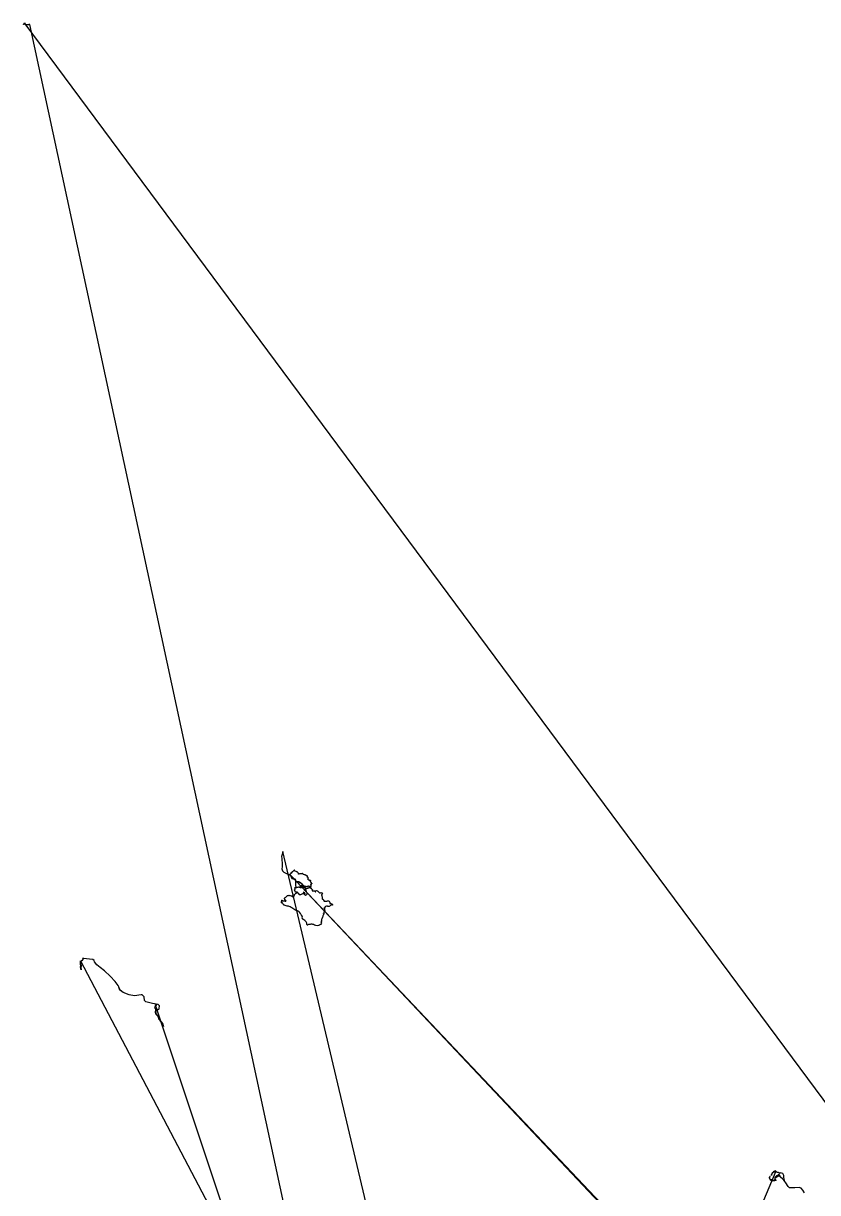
# Model space of a CAD drawing. Extents: x 106.571 to 106.803, y 16.491 to 16.899.
# Drawn here: x 106.5711 to 106.7097, y 16.6951 to 16.8991 of the extents above; entities that cross this region are included whole.
import ezdxf

# ---------------------------------------------------------------- set-up
doc = ezdxf.new("R2010")
doc.units = 0
doc.header["$MEASUREMENT"] = 0
doc.layers.add('Tracklog', color=7, linetype='Continuous')

msp = doc.modelspace()

# ---------------------------------------------------------------- linework, layer by layer
at = {"layer": 'Tracklog', "color": 18}
for points in [[(106.79954, 16.59169, 298.63), (106.57138, 16.89907, 422.64001), (106.57141, 16.8991, 416.39001), (106.57116, 16.89909, 379.85999), (106.57117, 16.89913, 379.38), (106.57112, 16.89898, 370.23999), (106.57113, 16.89892, 368.32001), (106.57109, 16.89895, 366.39999), (106.57107, 16.89892, 367.35999), (106.57106, 16.89894, 365.44), (106.57108, 16.899, 366.88), (106.5711, 16.89903, 367.84), (106.57112, 16.89905, 366.39999), (106.57116, 16.89907, 364.95999), (106.57121, 16.89914, 366.88), (106.57122, 16.89914, 367.84), (106.57124, 16.89909, 366.88), (106.57125, 16.89905, 367.35999), (106.57123, 16.89908, 364.48001), (106.5713, 16.89905, 363.51999), (106.57141, 16.89902, 363.04001), (106.57158, 16.89895, 347.64999), (106.57171, 16.89894, 343.81), (106.57171, 16.89894, 343.81), (106.57178, 16.89895, 344.29001), (106.57181, 16.89895, 344.29001), (106.57189, 16.89895, 343.81), (106.572, 16.89897, 342.85001), (106.57207, 16.89898, 339.95999), (106.57214, 16.89898, 337.07999), (106.57217, 16.89901, 337.07999), (106.57219, 16.89901, 337.56), (106.57218, 16.899, 339), (106.57215, 16.89894, 339), (106.57214, 16.89895, 341.41), (106.57214, 16.89894, 344.29001), (106.57214, 16.89893, 344.76999), (106.57212, 16.89892, 343.32999), (106.57212, 16.89894, 342.37), (106.6347, 16.60834, 270.75)], [(106.65575, 16.58829, 217.88), (106.61636, 16.75463, 614.90002), (106.61637, 16.75462, 617.29999), (106.61633, 16.75459, 618.26001), (106.61633, 16.75459, 618.26001), (106.61631, 16.75443, 619.71002), (106.61624, 16.75413, 618.75), (106.61613, 16.75376, 620.19), (106.61618, 16.75339, 620.66998), (106.61617, 16.75302, 622.59003), (106.61623, 16.75277, 623.07001), (106.61622, 16.75269, 622.10999), (106.6162, 16.75227, 619.22998), (106.6162, 16.75194, 617.78003), (106.61618, 16.75159, 614.90002), (106.61626, 16.75124, 611.53998), (106.61654, 16.75104, 610.57001), (106.61684, 16.75084, 609.13), (106.6171, 16.75076, 609.13), (106.61746, 16.7506, 608.16998), (106.61775, 16.75044, 604.81), (106.61787, 16.75003, 601.91998), (106.61829, 16.74991, 600), (106.61852, 16.74969, 597.12), (106.61857, 16.74949, 595.19), (106.61863, 16.74942, 589.90997), (106.61864, 16.74942, 588.95001), (106.61897, 16.74939, 586.53998), (106.61936, 16.74925, 581.72998), (106.61956, 16.74908, 576.45001), (106.61984, 16.74877, 565.87), (106.62008, 16.74847, 560.10999), (106.62026, 16.74819, 555.78003), (106.62038, 16.74782, 548.09003), (106.62042, 16.74771, 544.71997), (106.62043, 16.74772, 545.69), (106.62043, 16.74771, 543.76001), (106.62044, 16.74765, 547.13), (106.6205, 16.74756, 544.71997), (106.62053, 16.74747, 542.79999), (106.62054, 16.74745, 542.32001), (106.62053, 16.74731, 540.88), (106.62051, 16.74717, 540.40002), (106.62046, 16.74707, 536.54999), (106.62036, 16.747, 533.66998), (106.62029, 16.74699, 532.22998), (106.62022, 16.747, 530.78998), (106.62013, 16.74715, 532.22998), (106.62009, 16.74726, 534.63), (106.62012, 16.74729, 536.54999), (106.6201, 16.74726, 543.76001), (106.62014, 16.74736, 544.71997), (106.62006, 16.74744, 544.23999), (106.6201, 16.74745, 547.13), (106.62018, 16.74743, 546.16998), (106.62002, 16.74749, 546.65002), (106.61996, 16.74745, 547.13), (106.61999, 16.74746, 544.71997), (106.6199, 16.74758, 543.28003), (106.61996, 16.7475, 540.40002), (106.62005, 16.74745, 534.63), (106.62, 16.74749, 530.29999), (106.61994, 16.74755, 530.78998), (106.61998, 16.74747, 530.29999), (106.62006, 16.74747, 533.66998), (106.62006, 16.7474, 530.29999), (106.62009, 16.74737, 535.59003), (106.6201, 16.74737, 537.98999), (106.62003, 16.74744, 537.51001), (106.62003, 16.74743, 534.63), (106.62003, 16.74736, 534.15002), (106.62, 16.74737, 534.15002), (106.61995, 16.74739, 535.10999), (106.61994, 16.74738, 535.59003), (106.61987, 16.74731, 537.03003), (106.61977, 16.74724, 536.07001), (106.61968, 16.74719, 535.59003), (106.61955, 16.74713, 535.10999), (106.61935, 16.74709, 534.15002), (106.61927, 16.74709, 534.15002), (106.61912, 16.74719, 533.66998), (106.61906, 16.74729, 530.78998), (106.61903, 16.74731, 530.29999), (106.61901, 16.74737, 529.82001), (106.61898, 16.74741, 529.82001), (106.61888, 16.74746, 531.75), (106.61876, 16.74745, 531.75), (106.61873, 16.74743, 531.27002), (106.6187, 16.74751, 531.75), (106.61869, 16.74752, 532.22998), (106.61865, 16.74752, 532.22998), (106.61862, 16.74753, 531.27002), (106.61862, 16.74753, 530.29999), (106.61863, 16.74753, 529.82001), (106.6186, 16.74753, 530.29999), (106.61857, 16.74757, 530.78998), (106.61856, 16.74765, 533.19), (106.6185, 16.74765, 534.15002), (106.61849, 16.7477, 534.63), (106.61847, 16.74774, 536.07001), (106.61841, 16.74779, 538.96002), (106.61837, 16.74784, 543.28003), (106.61834, 16.74787, 544.71997), (106.61834, 16.7479, 544.23999), (106.61834, 16.74791, 544.23999), (106.61838, 16.74795, 546.16998), (106.61842, 16.74796, 548.57001), (106.61843, 16.74795, 549.04999), (106.61844, 16.74799, 551.45001), (106.61848, 16.748, 553.38), (106.61847, 16.74805, 554.82001), (106.61848, 16.7481, 558.17999), (106.6185, 16.74815, 560.59003), (106.6185, 16.74816, 560.59003), (106.61851, 16.74821, 562.51001), (106.61843, 16.74825, 564.90997), (106.61843, 16.74832, 567.79999), (106.61847, 16.74836, 568.28003), (106.61849, 16.74836, 568.76001), (106.61855, 16.74835, 568.76001), (106.61858, 16.74837, 569.23999), (106.61857, 16.74838, 568.28003), (106.61857, 16.74838, 567.32001), (106.6186, 16.74836, 565.39001), (106.6186, 16.74833, 563.46997), (106.61863, 16.74833, 563.95001), (106.61864, 16.74835, 565.39001), (106.61869, 16.74838, 562.98999), (106.61874, 16.74837, 561.07001), (106.61879, 16.74838, 557.70001), (106.61886, 16.7484, 558.17999), (106.61889, 16.74843, 559.14001), (106.61891, 16.74842, 556.26001), (106.61895, 16.74843, 555.29999), (106.619, 16.74844, 555.78003), (106.61911, 16.74845, 554.82001), (106.61918, 16.74844, 556.73999), (106.61923, 16.7484, 559.14001), (106.61929, 16.74839, 559.62), (106.61936, 16.74838, 559.62), (106.61942, 16.74837, 559.62), (106.61948, 16.74837, 560.59003), (106.61951, 16.74839, 562.98999), (106.61957, 16.74837, 562.03003), (106.61955, 16.74842, 561.07001), (106.61954, 16.74846, 561.54999), (106.61956, 16.74849, 559.62), (106.61955, 16.74851, 558.17999), (106.61957, 16.7485, 557.21997), (106.61961, 16.7485, 556.73999), (106.61964, 16.74849, 553.38), (106.61955, 16.74849, 554.34003), (106.61952, 16.74851, 554.34003), (106.61948, 16.74854, 556.26001), (106.61946, 16.74859, 559.62), (106.61946, 16.74866, 558.65997), (106.61944, 16.74869, 558.65997), (106.61944, 16.7487, 558.65997), (106.61954, 16.74873, 560.10999), (106.61963, 16.74869, 560.10999), (106.61968, 16.74866, 559.62), (106.61986, 16.74863, 559.62), (106.61992, 16.74865, 561.07001), (106.61998, 16.74864, 561.07001), (106.62014, 16.74846, 557.70001), (106.62016, 16.74844, 554.82001), (106.62016, 16.74846, 555.78003), (106.62015, 16.74848, 558.65997), (106.62017, 16.74847, 558.65997), (106.62016, 16.74843, 559.14001), (106.62016, 16.74843, 558.17999), (106.62017, 16.74846, 556.73999), (106.62015, 16.74846, 558.17999), (106.62017, 16.74838, 559.62), (106.62028, 16.74817, 555.78003), (106.62035, 16.74815, 554.34003), (106.62044, 16.74818, 552.90002), (106.62053, 16.7482, 550.96997), (106.62059, 16.74824, 548.57001), (106.62063, 16.74826, 547.13), (106.62069, 16.74826, 543.76001), (106.62074, 16.74829, 541.35999), (106.62078, 16.7483, 539.44), (106.62082, 16.74829, 535.59003), (106.62089, 16.74832, 533.66998), (106.62093, 16.74833, 533.19), (106.62099, 16.74833, 532.22998), (106.62109, 16.74831, 530.78998), (106.62114, 16.74834, 528.85999), (106.62123, 16.74834, 525.97998), (106.62127, 16.74827, 525.97998), (106.62125, 16.74822, 527.41998), (106.62127, 16.74816, 522.13), (106.62132, 16.74813, 520.69), (106.62145, 16.74803, 518.77002), (106.6215, 16.74793, 517.81), (106.62148, 16.74783, 519.25), (106.62147, 16.7478, 519.72998), (106.62159, 16.7478, 521.65002), (106.62166, 16.7478, 523.58002), (106.62179, 16.7478, 524.06), (106.6219, 16.74777, 525.97998), (106.62195, 16.74776, 527.41998), (106.62199, 16.74765, 526.94), (106.62203, 16.74762, 524.53998), (106.62211, 16.74761, 521.16998), (106.62207, 16.74765, 520.69), (106.62208, 16.74773, 521.65002), (106.62204, 16.74777, 521.16998), (106.62208, 16.74781, 520.69), (106.62214, 16.7478, 521.16998), (106.62224, 16.74781, 521.16998), (106.62233, 16.7478, 520.69), (106.62246, 16.74777, 520.69), (106.62249, 16.74765, 519.25), (106.62257, 16.74759, 519.72998), (106.62263, 16.74754, 521.16998), (106.62274, 16.74744, 521.65002), (106.62275, 16.74742, 521.16998), (106.62282, 16.74738, 521.16998), (106.6228, 16.74735, 524.53998), (106.62282, 16.74741, 523.58002), (106.62292, 16.74744, 522.13), (106.62296, 16.74746, 521.65002), (106.62309, 16.74745, 522.60999), (106.62317, 16.7474, 524.53998), (106.62325, 16.74727, 525.5), (106.62317, 16.74717, 524.06), (106.62313, 16.74715, 522.13), (106.62313, 16.74713, 516.84998), (106.6231, 16.74706, 514.91998), (106.62312, 16.747, 513.96002), (106.62312, 16.74699, 511.56), (106.62315, 16.74694, 513.47998), (106.62315, 16.74684, 513), (106.62318, 16.74671, 512.03998), (106.6232, 16.74662, 513), (106.62322, 16.74653, 513), (106.62322, 16.74639, 513), (106.62328, 16.74635, 514.44), (106.62338, 16.7463, 514.91998), (106.62343, 16.7462, 514.91998), (106.62347, 16.74616, 514.91998), (106.62354, 16.74597, 512.03998), (106.62368, 16.74595, 511.56), (106.62386, 16.74598, 513.96002), (106.62401, 16.746, 515.40002), (106.62413, 16.74604, 514.44), (106.62421, 16.74601, 513.96002), (106.62426, 16.74597, 515.88), (106.62423, 16.74601, 517.81), (106.62431, 16.74603, 517.81), (106.62443, 16.74598, 516.84998), (106.6245, 16.74588, 514.91998), (106.62454, 16.74578, 514.44), (106.62454, 16.7457, 514.91998), (106.62457, 16.74557, 516.37), (106.62467, 16.74558, 515.40002), (106.62475, 16.74555, 512.52002), (106.62479, 16.7455, 512.03998), (106.62485, 16.74553, 512.52002), (106.62486, 16.74553, 512.52002), (106.62489, 16.7455, 514.91998), (106.62496, 16.74545, 514.91998), (106.62501, 16.74538, 515.40002), (106.62503, 16.74533, 516.37), (106.62501, 16.74529, 517.81), (106.62498, 16.7453, 517.33002), (106.62495, 16.74532, 516.84998), (106.6249, 16.74532, 519.72998), (106.62485, 16.74534, 518.28998), (106.62481, 16.74529, 521.65002), (106.62479, 16.74529, 525.5), (106.62478, 16.74528, 527.90002), (106.62476, 16.74525, 529.34003), (106.62467, 16.7452, 530.78998), (106.62459, 16.74513, 532.22998), (106.62455, 16.74514, 530.29999), (106.62449, 16.74511, 531.27002), (106.62441, 16.74507, 534.63), (106.62437, 16.74505, 535.10999), (106.62432, 16.74504, 537.98999), (106.62419, 16.74505, 541.84003), (106.62414, 16.74508, 542.32001), (106.62407, 16.74508, 542.79999), (106.62405, 16.74512, 544.23999), (106.62402, 16.7451, 547.13), (106.62396, 16.74514, 550.01001), (106.62388, 16.74511, 551.45001), (106.6238, 16.74507, 552.40997), (106.62372, 16.74501, 554.34003), (106.62367, 16.74492, 556.26001), (106.62367, 16.7448, 558.17999), (106.62366, 16.74477, 560.59003), (106.62364, 16.74474, 561.07001), (106.62361, 16.74476, 562.98999), (106.62359, 16.74478, 563.95001), (106.62359, 16.74482, 564.90997), (106.6236, 16.74483, 567.79999), (106.62358, 16.74478, 566.34998), (106.62356, 16.74476, 565.39001), (106.62354, 16.74474, 564.90997), (106.62352, 16.74473, 566.34998), (106.62353, 16.74474, 568.76001), (106.62352, 16.74469, 570.67999), (106.6236, 16.74461, 570.20001), (106.62362, 16.7445, 570.67999), (106.62363, 16.74444, 570.67999), (106.62366, 16.74432, 570.20001), (106.62367, 16.7442, 569.23999), (106.62364, 16.74415, 571.15997), (106.62362, 16.74413, 575.48999), (106.6236, 16.74416, 577.89001), (106.62363, 16.74413, 580.77002), (106.62363, 16.74414, 581.25), (106.62362, 16.74417, 583.65997), (106.62362, 16.74415, 581.25), (106.6236, 16.74414, 583.65997), (106.62358, 16.74413, 585.09998), (106.62356, 16.74411, 584.14001), (106.6235, 16.7441, 585.09998), (106.62349, 16.74406, 586.53998), (106.62351, 16.74404, 587.02002), (106.6235, 16.74396, 589.90997), (106.62351, 16.74387, 593.27002), (106.6235, 16.74381, 596.15002), (106.62348, 16.74382, 599.03998), (106.62346, 16.74378, 597.12), (106.62347, 16.7438, 599.03998), (106.62344, 16.74383, 600), (106.62345, 16.74382, 602.40002), (106.62347, 16.7438, 603.35999), (106.62347, 16.74382, 601.44), (106.62347, 16.7438, 602.40002), (106.6235, 16.7438, 600.47998), (106.62349, 16.74373, 601.44), (106.62345, 16.74362, 600.96002), (106.62339, 16.74354, 602.40002), (106.62334, 16.74342, 602.88), (106.62331, 16.74331, 605.28998), (106.62327, 16.74321, 605.77002), (106.62325, 16.74314, 605.77002), (106.62326, 16.7431, 604.81), (106.62325, 16.74311, 606.25), (106.62327, 16.7431, 610.09003), (106.62331, 16.74308, 606.25), (106.62335, 16.74308, 603.84998), (106.62331, 16.74309, 607.21002), (106.62325, 16.74307, 610.57001), (106.62325, 16.74308, 612.02002), (106.62323, 16.74307, 613.94), (106.62323, 16.74307, 613.46002), (106.62322, 16.74306, 610.09003), (106.62315, 16.74292, 607.69), (106.62312, 16.74279, 607.69), (106.62307, 16.7427, 607.21002), (106.62307, 16.74259, 608.65002), (106.62309, 16.74253, 610.57001), (106.62306, 16.74252, 611.06), (106.62313, 16.7425, 614.90002), (106.62313, 16.74252, 616.34003), (106.62308, 16.74252, 620.66998), (106.62302, 16.74249, 623.07001), (106.62309, 16.74248, 623.54999), (106.6231, 16.74252, 624.51001), (106.62309, 16.74251, 626.91998), (106.62309, 16.74244, 628.35999), (106.62305, 16.74238, 632.67999), (106.62302, 16.74231, 637.01001), (106.62298, 16.74226, 638.92999), (106.62304, 16.74224, 637.96997), (106.62302, 16.74221, 636.53003), (106.62306, 16.74219, 639.40997), (106.62307, 16.74213, 641.34003), (106.62309, 16.74214, 641.82001), (106.62311, 16.74215, 643.73999), (106.6231, 16.74215, 643.26001), (106.62307, 16.74217, 639.89001), (106.62308, 16.74217, 635.57001), (106.62311, 16.74216, 638.92999), (106.62307, 16.74211, 643.73999), (106.62305, 16.7421, 644.70001), (106.62309, 16.74202, 646.62), (106.62311, 16.74199, 647.59003), (106.62299, 16.74193, 651.42999), (106.62294, 16.74189, 650.95001), (106.62276, 16.74178, 651.90997), (106.62258, 16.74172, 651.42999), (106.62234, 16.74169, 654.31), (106.62212, 16.7417, 658.64001), (106.62194, 16.74176, 657.20001), (106.62189, 16.74177, 656.23999), (106.62188, 16.74178, 655.28003), (106.62185, 16.7418, 655.28003), (106.62171, 16.74189, 656.71997), (106.62158, 16.74192, 659.12), (106.62145, 16.74196, 661.03998), (106.6213, 16.74194, 661.52002), (106.62124, 16.74196, 661.03998), (106.62111, 16.74193, 662.48999), (106.62098, 16.74193, 663.45001), (106.62083, 16.74192, 663.45001), (106.62073, 16.74186, 662.48999), (106.62066, 16.74176, 661.03998), (106.6206, 16.74181, 662.01001), (106.62052, 16.74193, 660.08002), (106.62054, 16.74201, 659.59998), (106.62055, 16.74213, 660.08002), (106.6205, 16.74225, 659.12), (106.6204, 16.74238, 654.79999), (106.62031, 16.7425, 652.39001), (106.62016, 16.74261, 649.98999), (106.62, 16.7427, 646.62), (106.61988, 16.74275, 644.70001), (106.61984, 16.74285, 640.38), (106.61984, 16.74287, 638.45001), (106.61985, 16.74284, 639.89001), (106.61983, 16.74292, 640.85999), (106.61985, 16.74285, 642.29999), (106.61984, 16.74286, 642.78003), (106.61986, 16.74288, 643.26001), (106.61984, 16.74285, 643.26001), (106.61985, 16.74286, 642.29999), (106.61983, 16.74288, 643.26001), (106.61974, 16.74304, 637.01001), (106.61976, 16.74319, 632.20001), (106.61972, 16.74333, 624.03003), (106.61969, 16.74338, 618.26001), (106.61961, 16.74353, 613.46002), (106.61956, 16.74361, 611.53998), (106.6195, 16.7437, 609.13), (106.61945, 16.7438, 606.72998), (106.61939, 16.74388, 605.28998), (106.61928, 16.74403, 602.88), (106.61916, 16.74418, 600.47998), (106.61903, 16.74423, 599.52002), (106.61902, 16.74423, 599.52002), (106.6189, 16.74428, 597.59998), (106.61874, 16.74435, 594.22998), (106.61864, 16.7444, 591.34998), (106.61863, 16.74441, 589.42999), (106.61873, 16.74438, 588.46002), (106.61878, 16.74443, 588.95001), (106.61878, 16.74437, 591.34998), (106.61874, 16.74434, 592.78998), (106.61874, 16.74428, 593.27002), (106.61873, 16.74429, 592.78998), (106.61858, 16.74443, 590.87), (106.61842, 16.74449, 588.46002), (106.61826, 16.74458, 586.06), (106.6181, 16.74469, 585.58002), (106.61793, 16.74481, 587.5), (106.61778, 16.74488, 589.42999), (106.61763, 16.74501, 587.5), (106.61745, 16.74506, 586.06), (106.61731, 16.7451, 584.14001), (106.61718, 16.7451, 582.70001), (106.61709, 16.74512, 580.77002), (106.61693, 16.74517, 577.89001), (106.61676, 16.7452, 575.01001), (106.61663, 16.74525, 571.64001), (106.61655, 16.74528, 571.15997), (106.61648, 16.74535, 568.76001), (106.61648, 16.74541, 569.23999), (106.61645, 16.74542, 567.32001), (106.61644, 16.74539, 569.23999), (106.61642, 16.74546, 571.15997), (106.61636, 16.74555, 566.83002), (106.61631, 16.74562, 561.07001), (106.61629, 16.74567, 558.17999), (106.61625, 16.74567, 556.26001), (106.61617, 16.74562, 555.78003), (106.61611, 16.7457, 556.73999), (106.61609, 16.74583, 557.70001), (106.61612, 16.74583, 556.73999), (106.61612, 16.7458, 551.92999), (106.61613, 16.74591, 548.09003), (106.61615, 16.74598, 547.60999), (106.61617, 16.74609, 542.79999), (106.61618, 16.746, 547.13), (106.61617, 16.74601, 547.60999), (106.61619, 16.74609, 549.53003), (106.61617, 16.7461, 547.13), (106.61611, 16.7461, 543.28003), (106.61622, 16.74612, 540.40002), (106.61638, 16.74606, 537.03003), (106.61644, 16.74603, 536.07001), (106.61649, 16.74602, 536.54999), (106.6166, 16.74602, 535.59003), (106.61665, 16.74601, 534.63), (106.61675, 16.74598, 534.63), (106.61684, 16.74597, 532.71002), (106.61686, 16.74601, 534.63), (106.61685, 16.74599, 536.54999), (106.61687, 16.74607, 537.98999), (106.61682, 16.74617, 538.96002), (106.61672, 16.74622, 537.98999), (106.61668, 16.74628, 531.75), (106.61662, 16.74636, 533.19), (106.61665, 16.74648, 531.27002), (106.61677, 16.74659, 530.29999), (106.61679, 16.7466, 530.29999), (106.61689, 16.74668, 530.78998), (106.61695, 16.74675, 534.15002), (106.61706, 16.74685, 537.98999), (106.61715, 16.74695, 540.40002), (106.61726, 16.74698, 541.35999), (106.61734, 16.74696, 543.28003), (106.61743, 16.747, 542.79999), (106.61749, 16.74696, 541.84003), (106.61758, 16.74695, 540.40002), (106.61768, 16.74694, 538.96002), (106.6179, 16.74689, 536.54999), (106.6179, 16.74689, 536.54999), (106.61806, 16.7468, 535.59003), (106.61808, 16.74673, 533.66998), (106.61796, 16.74675, 531.27002), (106.61796, 16.74677, 531.27002), (106.61804, 16.74678, 531.75), (106.61817, 16.7467, 530.29999), (106.61825, 16.74677, 529.82001), (106.61827, 16.7468, 530.78998), (106.61833, 16.74695, 532.22998), (106.61842, 16.74713, 533.66998), (106.61852, 16.74726, 533.19), (106.61856, 16.74729, 533.66998), (106.61871, 16.74738, 533.19), (106.61872, 16.74746, 534.15002), (106.61864, 16.74749, 531.75), (106.61871, 16.74754, 529.82001), (106.61881, 16.74764, 530.29999), (106.61876, 16.74756, 531.27002), (106.61875, 16.74748, 530.29999), (106.61877, 16.74746, 531.27002), (106.61898, 16.74745, 531.27002), (106.61906, 16.74737, 532.22998), (106.61913, 16.74724, 531.27002), (106.61922, 16.74714, 529.34003), (106.61939, 16.74712, 528.38), (106.6195, 16.74716, 527.41998), (106.61973, 16.74724, 528.38), (106.61986, 16.74729, 528.85999), (106.61998, 16.74729, 530.29999), (106.62003, 16.74728, 528.85999), (106.62014, 16.74739, 526.94), (106.62012, 16.74733, 522.13), (106.62011, 16.74728, 525.02002), (106.6201, 16.74729, 526.94), (106.62013, 16.7473, 531.75), (106.62018, 16.74728, 532.22998), (106.62015, 16.74727, 532.71002), (106.62006, 16.74731, 535.59003), (106.61996, 16.74729, 546.16998), (106.62002, 16.74732, 545.20001), (106.62002, 16.74731, 543.76001), (106.62003, 16.74736, 542.32001), (106.62011, 16.74736, 542.79999), (106.62007, 16.7473, 540.88), (106.62005, 16.74729, 542.32001), (106.62003, 16.74725, 540.88), (106.6201, 16.74734, 539.44), (106.6201, 16.7473, 534.63), (106.62006, 16.74728, 534.63), (106.62005, 16.74732, 533.66998), (106.62009, 16.74736, 537.03003), (106.62006, 16.74731, 538.96002), (106.62001, 16.74723, 544.23999), (106.62, 16.74726, 546.65002), (106.62002, 16.74727, 549.04999), (106.62011, 16.74732, 557.70001), (106.62008, 16.74735, 559.14001), (106.6201, 16.74733, 556.73999), (106.62008, 16.74731, 561.07001), (106.62012, 16.7473, 555.78003), (106.62022, 16.74736, 546.65002), (106.6202, 16.74733, 546.16998), (106.62023, 16.74733, 539.91998), (106.62019, 16.74729, 540.40002), (106.62012, 16.74732, 539.91998), (106.62015, 16.74732, 528.38), (106.62014, 16.74735, 524.53998), (106.62017, 16.74738, 526.94), (106.62018, 16.74732, 527.41998), (106.62015, 16.74738, 531.75), (106.62018, 16.7474, 530.29999), (106.62013, 16.74739, 531.27002), (106.62013, 16.74738, 534.15002), (106.62011, 16.74737, 535.10999), (106.62011, 16.74736, 536.07001), (106.62012, 16.74737, 540.88), (106.62013, 16.74738, 538.96002), (106.6201, 16.74742, 539.91998), (106.62018, 16.7474, 536.54999), (106.62013, 16.74736, 535.59003), (106.62015, 16.74736, 539.44), (106.62011, 16.74735, 539.91998), (106.62009, 16.74744, 536.07001), (106.62014, 16.74727, 542.32001), (106.6201, 16.74732, 543.76001), (106.62011, 16.74731, 547.13), (106.62005, 16.74727, 554.34003), (106.62012, 16.74725, 544.23999), (106.62007, 16.74729, 543.76001), (106.6201, 16.74734, 547.60999), (106.62007, 16.74737, 552.90002), (106.6201, 16.74732, 553.38), (106.62014, 16.74728, 552.90002), (106.62015, 16.74734, 528.38), (106.62016, 16.74736, 527.41998), (106.62018, 16.74738, 522.13), (106.62017, 16.74738, 521.65002), (106.62016, 16.74737, 518.77002), (106.62023, 16.74732, 521.16998), (106.62014, 16.7474, 527.41998), (106.62016, 16.74735, 524.53998)], [(106.73323, 16.62801, 400.04999), (106.6177, 16.75049, 604.81), (106.61779, 16.75037, 599.03998), (106.6178, 16.75033, 594.71002), (106.6178, 16.75027, 591.83002), (106.61782, 16.75021, 592.31), (106.61784, 16.75011, 593.27002), (106.61794, 16.74995, 593.75), (106.61793, 16.74995, 592.78998), (106.61801, 16.74993, 592.31), (106.61809, 16.7499, 592.31), (106.61816, 16.74989, 591.83002), (106.61817, 16.74988, 592.78998), (106.61831, 16.74985, 594.22998), (106.61833, 16.74985, 593.27002), (106.61846, 16.7498, 593.75), (106.61844, 16.74981, 593.75), (106.61853, 16.74969, 590.87), (106.61857, 16.74956, 585.09998), (106.61861, 16.74939, 579.81), (106.61863, 16.74938, 574.53003), (106.61869, 16.74932, 573.08002), (106.61873, 16.74932, 574.53003), (106.61869, 16.74935, 578.84998), (106.61866, 16.74936, 581.72998), (106.6187, 16.74936, 582.21997), (106.61872, 16.74937, 583.65997), (106.61883, 16.74935, 583.65997), (106.61889, 16.74936, 583.17999), (106.61898, 16.74936, 584.14001), (106.61917, 16.74931, 582.21997), (106.61919, 16.7493, 581.72998), (106.61928, 16.74925, 580.77002), (106.61945, 16.74917, 578.84998), (106.61947, 16.74915, 576.45001), (106.61954, 16.74907, 575.48999), (106.61959, 16.74903, 571.64001), (106.61965, 16.74897, 571.15997), (106.61977, 16.74885, 569.23999), (106.61981, 16.7488, 566.83002), (106.61986, 16.74875, 565.39001), (106.61999, 16.74862, 565.87), (106.62, 16.7486, 564.42999), (106.62001, 16.74857, 560.59003), (106.62003, 16.74854, 559.14001), (106.62003, 16.74851, 558.65997), (106.62008, 16.7485, 560.10999), (106.62012, 16.74843, 562.51001), (106.62017, 16.74835, 562.98999), (106.62016, 16.74835, 562.98999), (106.62016, 16.74835, 559.62), (106.62018, 16.74835, 559.62), (106.62021, 16.74836, 560.10999), (106.6202, 16.74837, 560.59003), (106.62019, 16.74839, 561.54999), (106.62021, 16.74837, 562.03003), (106.62024, 16.74836, 562.03003), (106.62021, 16.74838, 562.98999), (106.62021, 16.74838, 561.54999), (106.62014, 16.74841, 562.03003), (106.62011, 16.74852, 563.46997), (106.62011, 16.74857, 562.51001), (106.62012, 16.74857, 562.98999), (106.62017, 16.74857, 563.46997), (106.62027, 16.74857, 562.03003), (106.62029, 16.74857, 562.03003), (106.62036, 16.74857, 559.14001), (106.62045, 16.74853, 554.82001), (106.62053, 16.74854, 551.92999), (106.62057, 16.74855, 551.92999), (106.62062, 16.74858, 549.53003), (106.62064, 16.74859, 548.09003), (106.62066, 16.7486, 547.60999), (106.62069, 16.74859, 547.13), (106.62072, 16.74858, 547.13), (106.62074, 16.74858, 543.76001), (106.62076, 16.74858, 543.76001), (106.62082, 16.74864, 539.91998), (106.62088, 16.74861, 537.98999), (106.62093, 16.74859, 537.98999), (106.62099, 16.7486, 539.44), (106.62103, 16.74861, 539.91998), (106.6211, 16.74861, 540.40002), (106.6211, 16.74861, 539.91998), (106.62111, 16.74859, 538.96002), (106.62111, 16.74857, 538.96002), (106.6212, 16.74849, 536.07001), (106.62119, 16.74845, 533.19), (106.6212, 16.74848, 533.19), (106.62123, 16.74851, 533.19), (106.62124, 16.74852, 533.19), (106.62126, 16.7486, 534.15002), (106.62128, 16.74862, 534.15002), (106.62127, 16.74867, 533.66998), (106.62127, 16.74868, 533.66998), (106.62127, 16.74868, 536.07001), (106.62127, 16.74869, 537.51001), (106.62126, 16.74876, 537.51001), (106.62128, 16.74877, 536.54999), (106.62129, 16.7488, 537.03003), (106.62128, 16.74881, 537.03003), (106.62124, 16.74888, 538.47998), (106.62124, 16.74889, 538.96002), (106.62125, 16.74894, 541.35999), (106.62129, 16.749, 540.88), (106.6213, 16.749, 540.88), (106.62135, 16.749, 541.35999), (106.62137, 16.74901, 542.32001), (106.62139, 16.74902, 541.35999), (106.6214, 16.74903, 541.84003), (106.62139, 16.74909, 540.88), (106.62142, 16.74908, 542.79999), (106.62142, 16.74908, 542.79999), (106.62143, 16.74909, 542.79999), (106.6214, 16.74909, 541.35999), (106.62137, 16.7491, 540.88), (106.6213, 16.74915, 540.88), (106.62129, 16.74918, 539.91998), (106.62131, 16.74925, 538.96002), (106.62126, 16.7493, 536.54999), (106.62125, 16.74931, 536.54999), (106.62118, 16.74935, 536.07001), (106.62116, 16.74937, 535.59003), (106.62116, 16.74944, 534.15002), (106.62117, 16.74951, 532.71002), (106.62117, 16.74953, 532.22998), (106.62121, 16.7496, 532.71002), (106.6212, 16.74959, 533.19), (106.6212, 16.74957, 534.63), (106.6212, 16.74953, 535.10999), (106.62114, 16.74951, 535.59003), (106.62111, 16.74954, 535.10999), (106.62107, 16.74955, 534.63), (106.62104, 16.74958, 535.59003), (106.62099, 16.74963, 537.03003), (106.62095, 16.74964, 537.03003), (106.62087, 16.74963, 537.51001), (106.62082, 16.74969, 538.96002), (106.62078, 16.74971, 539.44), (106.62074, 16.74975, 539.44), (106.62075, 16.74987, 538.47998), (106.62077, 16.74994, 537.98999), (106.62079, 16.75, 537.03003), (106.6208, 16.75002, 537.03003), (106.62076, 16.75007, 537.98999), (106.62071, 16.75009, 539.44), (106.62067, 16.75009, 539.44), (106.62063, 16.75014, 540.40002), (106.62063, 16.7502, 540.40002), (106.62066, 16.75026, 539.44), (106.62071, 16.75032, 538.96002), (106.6207, 16.75035, 538.47998), (106.62068, 16.75032, 539.44), (106.62067, 16.75029, 542.32001), (106.62067, 16.7503, 542.79999), (106.62069, 16.75032, 542.79999), (106.62068, 16.75034, 541.84003), (106.62067, 16.75036, 541.35999), (106.62059, 16.75035, 541.35999), (106.62059, 16.75035, 538.96002), (106.62053, 16.75037, 538.47998), (106.62047, 16.75039, 537.98999), (106.62041, 16.75043, 537.51001), (106.62042, 16.75046, 537.51001), (106.6204, 16.75049, 537.51001), (106.6204, 16.75051, 538.47998), (106.62037, 16.75051, 540.40002), (106.62032, 16.7505, 540.88), (106.62026, 16.7505, 540.40002), (106.62023, 16.75054, 540.88), (106.62018, 16.75058, 538.96002), (106.6201, 16.75059, 539.91998), (106.62, 16.75062, 538.47998), (106.61992, 16.75065, 539.91998), (106.61983, 16.75074, 543.76001), (106.61982, 16.75079, 545.20001), (106.61975, 16.75079, 543.76001), (106.61964, 16.75075, 547.13), (106.61959, 16.75072, 543.28003), (106.6194, 16.75072, 541.84003), (106.61925, 16.75073, 542.32001), (106.61914, 16.75071, 542.32001), (106.61908, 16.7507, 541.84003), (106.61905, 16.7508, 543.76001), (106.61904, 16.75089, 542.32001), (106.61895, 16.75096, 538.96002), (106.61889, 16.75105, 538.96002), (106.61885, 16.7511, 541.84003), (106.61883, 16.75108, 541.84003), (106.61883, 16.75108, 544.23999), (106.61875, 16.75112, 544.23999), (106.61865, 16.75115, 541.84003), (106.61851, 16.75121, 540.40002), (106.61847, 16.75122, 543.76001), (106.6184, 16.75124, 542.32001), (106.61834, 16.75132, 543.76001), (106.61831, 16.75136, 546.65002), (106.61826, 16.75134, 548.09003), (106.61837, 16.75138, 552.40997), (106.61833, 16.75136, 552.40997), (106.61831, 16.75139, 553.85999), (106.61834, 16.75139, 551.92999), (106.61835, 16.7514, 561.54999), (106.6183, 16.75139, 562.03003), (106.61827, 16.75143, 557.70001), (106.61835, 16.75136, 551.92999), (106.61829, 16.75135, 549.53003), (106.61841, 16.75133, 556.26001), (106.61839, 16.75135, 558.65997), (106.61837, 16.75134, 564.42999), (106.61827, 16.75132, 564.42999), (106.61827, 16.75127, 569.71997), (106.61816, 16.75122, 569.23999), (106.61816, 16.7512, 569.23999), (106.61808, 16.75115, 569.71997), (106.61804, 16.75109, 572.59998), (106.61796, 16.75109, 573.56), (106.61794, 16.75105, 570.20001), (106.61792, 16.751, 567.79999), (106.61791, 16.75101, 571.15997), (106.61793, 16.75097, 577.89001), (106.61791, 16.75097, 578.37), (106.61795, 16.75099, 578.84998), (106.61791, 16.75099, 580.77002), (106.61789, 16.75097, 579.33002), (106.61784, 16.75095, 579.33002), (106.61783, 16.75092, 580.77002), (106.61776, 16.75091, 581.25), (106.61773, 16.75089, 584.62), (106.61775, 16.75088, 591.34998), (106.61775, 16.75082, 591.34998), (106.61773, 16.75077, 592.78998), (106.61771, 16.75074, 597.59998), (106.6177, 16.75074, 597.12), (106.61771, 16.75076, 598.56), (106.61767, 16.75072, 599.52002), (106.61761, 16.75066, 601.44), (106.61756, 16.75061, 603.35999), (106.61755, 16.75062, 602.88), (106.61754, 16.75063, 602.40002), (106.61753, 16.75062, 604.81), (106.61755, 16.75062, 607.69), (106.61755, 16.75063, 608.65002), (106.61755, 16.75062, 607.69), (106.61754, 16.75064, 605.77002), (106.61754, 16.75064, 604.81), (106.61753, 16.75063, 603.84998), (106.61753, 16.75061, 602.40002), (106.61752, 16.7506, 602.88), (106.61758, 16.75057, 603.35999), (106.61762, 16.75056, 603.35999), (106.6177, 16.75048, 604.81), (106.61777, 16.75034, 605.28998), (106.61782, 16.75022, 605.28998), (106.6179, 16.75006, 606.72998), (106.61805, 16.74996, 601.91998), (106.61827, 16.74992, 596.64001), (106.61849, 16.74979, 593.75), (106.61857, 16.74955, 590.39001), (106.61863, 16.74939, 588.95001), (106.61857, 16.74924, 582.70001), (106.61855, 16.74908, 575.48999), (106.61856, 16.74887, 568.28003), (106.61858, 16.74865, 564.90997), (106.61859, 16.74855, 562.98999), (106.61861, 16.74852, 562.51001), (106.61861, 16.74845, 562.03003), (106.61863, 16.74838, 561.07001), (106.61865, 16.74836, 559.14001), (106.61874, 16.7484, 559.62), (106.61874, 16.7484, 559.62), (106.61878, 16.74841, 559.14001), (106.6189, 16.74842, 559.14001), (106.61898, 16.74842, 557.21997), (106.61915, 16.74845, 556.26001), (106.61928, 16.74846, 560.59003), (106.61936, 16.74846, 562.03003), (106.61945, 16.74845, 562.98999), (106.61955, 16.7484, 560.59003), (106.61962, 16.74837, 558.17999), (106.61967, 16.74837, 556.26001), (106.61973, 16.74839, 553.85999), (106.61978, 16.74837, 551.92999), (106.61982, 16.74838, 552.90002), (106.6199, 16.74839, 552.90002), (106.62, 16.7484, 553.85999), (106.62014, 16.74838, 555.78003), (106.62014, 16.74839, 555.78003), (106.62008, 16.74852, 557.70001), (106.61992, 16.74866, 561.54999), (106.61988, 16.74869, 562.98999), (106.61981, 16.7488, 563.95001), (106.61976, 16.74886, 566.34998), (106.61969, 16.74896, 572.12), (106.61962, 16.74902, 577.40997), (106.61952, 16.74912, 580.77002), (106.61944, 16.74918, 583.17999), (106.61941, 16.7492, 583.65997), (106.61928, 16.74927, 587.97998), (106.61911, 16.74934, 590.87), (106.6189, 16.74937, 592.31), (106.6187, 16.7494, 593.75), (106.6186, 16.74946, 598.08002), (106.61855, 16.74959, 600.96002), (106.6185, 16.74971, 603.35999), (106.61848, 16.7498, 603.84998), (106.61832, 16.74989, 605.28998), (106.6181, 16.74992, 606.72998), (106.618, 16.74995, 608.65002), (106.61791, 16.75, 609.60999), (106.61785, 16.75009, 611.06), (106.61781, 16.75023, 611.53998), (106.61777, 16.75039, 612.5), (106.61769, 16.75051, 612.97998), (106.61768, 16.75052, 612.97998), (106.73524, 16.62629, 400.53)], [(106.63355, 16.60955, 279.88), (106.59414, 16.72781, 696.13), (106.59412, 16.72789, 692.28998), (106.59421, 16.7279, 690.35999), (106.59429, 16.72793, 688.44), (106.59427, 16.72796, 686.03998), (106.59409, 16.72757, 640.38), (106.59397, 16.72743, 636.53003), (106.59401, 16.72733, 624.51001), (106.59424, 16.72726, 607.21002), (106.59426, 16.72717, 604.33002), (106.59426, 16.72715, 602.40002), (106.59426, 16.72716, 600.47998), (106.59427, 16.72716, 598.56), (106.59426, 16.72716, 598.08002), (106.59426, 16.72716, 599.03998), (106.59425, 16.72715, 600.47998), (106.59425, 16.72716, 598.56), (106.59427, 16.72716, 597.59998), (106.59424, 16.72717, 599.52002), (106.59424, 16.72716, 600), (106.59423, 16.72716, 598.08002), (106.59417, 16.72708, 597.59998), (106.59416, 16.72694, 601.44), (106.59417, 16.72679, 601.91998), (106.59415, 16.72665, 605.28998), (106.59416, 16.72657, 600), (106.59416, 16.72645, 597.12), (106.59418, 16.7264, 595.19), (106.59421, 16.72628, 592.78998), (106.59437, 16.7261, 592.78998), (106.59439, 16.72607, 592.31), (106.59438, 16.72607, 592.78998), (106.59448, 16.726, 594.71002), (106.59474, 16.7258, 603.84998), (106.59472, 16.72573, 606.72998), (106.59471, 16.7256, 600.47998), (106.59476, 16.72544, 597.12), (106.59476, 16.72539, 595.19), (106.59478, 16.72534, 594.22998), (106.59485, 16.72521, 592.78998), (106.59492, 16.7251, 591.83002), (106.59493, 16.7251, 590.39001), (106.59492, 16.7251, 589.90997), (106.59496, 16.72507, 587.97998), (106.59514, 16.72493, 587.97998), (106.5952, 16.72485, 588.95001), (106.59523, 16.72484, 587.5), (106.59524, 16.72483, 587.02002), (106.59532, 16.7247, 587.5), (106.59533, 16.72467, 586.53998), (106.59532, 16.72467, 586.06), (106.59534, 16.72465, 586.06), (106.59539, 16.72458, 586.53998), (106.59542, 16.72448, 585.58002), (106.59546, 16.72433, 585.09998), (106.59547, 16.72427, 585.09998), (106.59551, 16.72415, 585.09998), (106.59552, 16.72412, 585.09998), (106.59551, 16.72411, 584.62), (106.59552, 16.72411, 583.65997), (106.59553, 16.72413, 585.09998), (106.5955, 16.72411, 587.02002), (106.5955, 16.72412, 587.02002), (106.59547, 16.72426, 587.5), (106.59543, 16.7244, 587.97998), (106.59542, 16.72446, 587.5), (106.59539, 16.72456, 587.5), (106.59534, 16.72466, 587.02002), (106.5953, 16.72473, 586.06), (106.59529, 16.72475, 587.02002), (106.59526, 16.7248, 587.97998), (106.59522, 16.72484, 588.95001), (106.59514, 16.72488, 591.34998), (106.59508, 16.72493, 591.83002), (106.59498, 16.72504, 588.95001), (106.59492, 16.72511, 589.42999), (106.59482, 16.72532, 591.34998), (106.59472, 16.72537, 594.22998), (106.59472, 16.72547, 590.87), (106.59471, 16.72549, 590.39001), (106.59469, 16.72551, 590.87), (106.59467, 16.72565, 590.87), (106.59464, 16.72579, 588.46002), (106.59453, 16.72594, 588.46002), (106.59442, 16.72604, 590.87), (106.59435, 16.7261, 591.34998), (106.59432, 16.72612, 590.87), (106.59424, 16.72622, 590.39001), (106.59419, 16.72632, 592.78998), (106.59412, 16.72654, 595.66998), (106.59413, 16.72657, 595.66998), (106.59413, 16.72663, 594.22998), (106.59413, 16.72667, 592.31), (106.59416, 16.72693, 595.66998), (106.59416, 16.727, 594.22998), (106.59416, 16.72705, 592.78998), (106.59419, 16.72711, 591.83002), (106.59419, 16.72714, 592.78998), (106.59419, 16.72715, 595.66998), (106.5942, 16.72715, 596.15002), (106.59422, 16.72716, 596.15002), (106.59426, 16.72717, 596.64001), (106.59427, 16.72716, 596.15002), (106.59427, 16.72718, 598.08002), (106.59429, 16.72717, 600.47998), (106.59454, 16.72707, 600.47998), (106.59457, 16.72704, 601.91998), (106.59478, 16.72721, 600), (106.59479, 16.72726, 600.47998), (106.59484, 16.7277, 602.40002), (106.59461, 16.72793, 605.77002), (106.59358, 16.72812, 608.65002), (106.59241, 16.7284, 610.57001), (106.59222, 16.72867, 611.53998), (106.59215, 16.72927, 612.02002), (106.59179, 16.72962, 611.06), (106.5916, 16.72961, 611.06), (106.59044, 16.72945, 612.5), (106.58952, 16.72961, 617.78003), (106.5885, 16.73005, 625.46997), (106.58796, 16.73046, 630.76001), (106.58783, 16.73062, 632.20001), (106.5877, 16.73093, 636.53003), (106.58773, 16.73087, 637.48999), (106.58771, 16.73085, 637.01001), (106.58773, 16.73085, 634.13), (106.58776, 16.73081, 633.16998), (106.58781, 16.73068, 635.09003), (106.58781, 16.73066, 634.60999), (106.5878, 16.73065, 634.13), (106.5878, 16.73064, 635.57001), (106.58783, 16.73059, 635.57001), (106.58783, 16.73059, 634.60999), (106.58793, 16.7305, 635.09003), (106.58802, 16.73041, 634.60999), (106.5881, 16.73034, 634.13), (106.5881, 16.73033, 633.16998), (106.588, 16.73041, 634.13), (106.58795, 16.73044, 633.16998), (106.5879, 16.73051, 633.16998), (106.58788, 16.73055, 632.67999), (106.58785, 16.73055, 634.13), (106.58784, 16.73055, 633.65002), (106.58784, 16.73057, 634.13), (106.58785, 16.73058, 633.65002), (106.58784, 16.73067, 631.71997), (106.58778, 16.73081, 632.67999), (106.58775, 16.73089, 632.20001), (106.58776, 16.7309, 632.20001), (106.58758, 16.73125, 633.16998), (106.58707, 16.73196, 634.13), (106.5862, 16.73287, 637.96997), (106.58523, 16.73383, 645.65997), (106.58446, 16.73441, 648.07001), (106.58388, 16.73488, 647.09998), (106.5835, 16.73541, 644.21997), (106.58344, 16.7356, 643.73999), (106.58321, 16.73582, 643.73999), (106.58262, 16.73586, 645.65997), (106.58156, 16.73599, 646.14001), (106.58149, 16.736, 646.62), (106.58137, 16.73598, 648.54999), (106.58141, 16.73597, 643.73999), (106.58137, 16.73595, 643.26001), (106.58145, 16.73592, 639.40997), (106.58149, 16.73581, 640.38), (106.58146, 16.73577, 640.85999), (106.58139, 16.73571, 641.82001), (106.58124, 16.73559, 640.38), (106.58117, 16.73554, 639.40997), (106.58109, 16.73549, 637.96997), (106.58108, 16.73549, 638.45001), (106.5811, 16.73545, 638.45001), (106.58108, 16.73533, 636.53003), (106.58109, 16.73531, 635.57001), (106.58107, 16.73523, 637.48999), (106.58106, 16.7352, 638.45001), (106.58106, 16.73518, 637.48999), (106.58103, 16.73512, 639.40997), (106.58104, 16.73511, 638.45001), (106.58106, 16.73504, 637.01001), (106.58113, 16.73475, 642.29999), (106.58113, 16.73462, 646.62), (106.58112, 16.73461, 642.78003), (106.58112, 16.73459, 640.38), (106.5811, 16.73447, 637.48999), (106.58111, 16.73442, 636.04999), (106.58111, 16.73434, 635.09003), (106.58109, 16.73429, 633.16998), (106.58113, 16.73419, 631.71997), (106.58115, 16.7341, 631.23999), (106.58115, 16.73403, 630.76001), (106.58115, 16.73399, 631.23999), (106.58112, 16.73397, 630.28003), (106.58114, 16.73401, 632.20001), (106.58113, 16.73406, 633.65002), (106.58111, 16.73413, 631.23999), (106.58109, 16.73421, 631.23999), (106.58107, 16.73429, 631.71997), (106.58108, 16.73432, 632.20001), (106.58107, 16.73437, 633.16998), (106.58106, 16.73441, 633.16998), (106.58106, 16.73452, 635.09003), (106.58108, 16.73468, 637.96997), (106.58106, 16.7349, 641.34003), (106.58103, 16.73501, 644.70001), (106.58104, 16.73522, 645.65997), (106.58104, 16.73529, 646.62), (106.58103, 16.73541, 648.54999), (106.58106, 16.73553, 649.98999), (106.58106, 16.73556, 650.46997), (106.65302, 16.59857, 242.39)], [(106.70739, 16.6951, 522.60999), (106.70707, 16.69553, 521.65002), (106.70682, 16.69588, 523.09003), (106.70643, 16.69603, 524.53998), (106.70572, 16.69595, 526.94), (106.70513, 16.69593, 527.41998), (106.70475, 16.69598, 526.94), (106.70455, 16.69618, 524.53998), (106.70413, 16.69682, 512.03998), (106.70378, 16.6973, 501.45999), (106.70353, 16.69754, 496.17999), (106.70322, 16.69783, 493.29001), (106.70287, 16.69818, 491.37), (106.70288, 16.69818, 493.29001), (106.70286, 16.69819, 496.66), (106.70286, 16.69819, 497.14001), (106.70283, 16.69822, 499.54001), (106.70286, 16.69825, 501.45999), (106.70288, 16.69826, 501.45999), (106.70297, 16.69833, 501.45999), (106.70301, 16.69837, 500.01999), (106.70302, 16.69838, 499.06), (106.70301, 16.69838, 495.70001), (106.70298, 16.69841, 495.22), (106.703, 16.69838, 494.73999), (106.70298, 16.69835, 496.66), (106.70295, 16.69834, 498.57999), (106.70292, 16.6983, 499.54001), (106.70291, 16.69828, 499.54001), (106.70284, 16.69826, 500.98001), (106.70284, 16.69826, 501.45999), (106.70277, 16.69819, 502.42999), (106.70275, 16.69817, 502.91), (106.70274, 16.69815, 503.39001), (106.70275, 16.69814, 502.91), (106.70272, 16.69813, 502.42999), (106.70271, 16.69806, 501.95001), (106.7027, 16.69805, 501.95001), (106.70266, 16.69803, 502.91), (106.70266, 16.69804, 501.45999), (106.70266, 16.69803, 498.10001), (106.70271, 16.6979, 497.62), (106.70271, 16.69789, 498.10001), (106.70273, 16.69785, 499.54001), (106.70272, 16.69786, 497.14001), (106.70274, 16.69785, 495.70001), (106.70274, 16.69787, 497.62), (106.70272, 16.69792, 500.5), (106.70272, 16.69792, 502.42999), (106.70271, 16.69793, 502.42999), (106.70274, 16.69798, 504.82999), (106.70284, 16.69807, 507.23001), (106.70286, 16.69808, 508.19), (106.70288, 16.69808, 508.67001), (106.70291, 16.69818, 510.12), (106.70291, 16.69817, 509.16), (106.70291, 16.69818, 506.75), (106.70292, 16.69816, 506.26999), (106.7028, 16.69811, 505.31), (106.70277, 16.69802, 503.87), (106.70272, 16.69801, 506.75), (106.70271, 16.69803, 506.75), (106.70269, 16.69799, 507.23001), (106.70273, 16.69787, 504.82999), (106.70273, 16.69789, 503.87), (106.70273, 16.6979, 503.39001), (106.70272, 16.69789, 500.5), (106.70272, 16.69792, 500.98001), (106.70273, 16.69791, 502.91), (106.70273, 16.69787, 502.91), (106.70274, 16.6979, 502.91), (106.70274, 16.69792, 503.39001), (106.70273, 16.69794, 502.42999), (106.7027, 16.69801, 501.45999), (106.70268, 16.69803, 501.95001), (106.70265, 16.69799, 501.45999), (106.70265, 16.69797, 500.98001), (106.7026, 16.69795, 500.5), (106.70261, 16.69789, 499.06), (106.70259, 16.69785, 497.14001), (106.70257, 16.69784, 497.14001), (106.70253, 16.69782, 496.17999), (106.70251, 16.69781, 497.14001), (106.70248, 16.6978, 497.62), (106.70245, 16.69777, 497.14001), (106.70245, 16.69777, 496.66), (106.70245, 16.69776, 494.26001), (106.70236, 16.69771, 493.29001), (106.70232, 16.6977, 493.76999), (106.7023, 16.69768, 493.76999), (106.70225, 16.69764, 492.32999), (106.70223, 16.69753, 487.53), (106.70225, 16.69745, 484.64001), (106.70227, 16.69739, 482.72), (106.70225, 16.69736, 482.23999), (106.70226, 16.69729, 480.79999), (106.7023, 16.69727, 479.84), (106.70243, 16.69728, 480.32001), (106.70241, 16.69729, 482.23999), (106.70236, 16.69726, 482.23999), (106.70231, 16.69727, 483.67999), (106.70219, 16.69726, 486.07999), (106.70209, 16.69727, 488.97), (106.70203, 16.69726, 489.45001), (106.70194, 16.69726, 487.04999), (106.70183, 16.69729, 483.20001), (106.70172, 16.69731, 485.60001), (106.70165, 16.69733, 487.53), (106.7016, 16.69736, 487.53), (106.70148, 16.69736, 488.97), (106.70148, 16.69736, 489.45001), (106.7014, 16.69744, 490.41), (106.70138, 16.69747, 490.89001), (106.70139, 16.69749, 491.37), (106.70136, 16.6975, 491.37), (106.70133, 16.69757, 492.32999), (106.70129, 16.69764, 491.37), (106.70129, 16.69771, 490.89001), (106.70128, 16.69777, 489.92999), (106.7013, 16.69781, 488.01001), (106.70133, 16.69783, 485.60001), (106.70134, 16.69786, 485.60001), (106.70134, 16.69787, 483.67999), (106.70134, 16.6979, 481.76001), (106.70132, 16.69791, 481.76001), (106.70132, 16.69791, 480.79999), (106.70132, 16.69791, 481.76001), (106.70136, 16.6979, 482.72), (106.70137, 16.6979, 484.64001), (106.70139, 16.6979, 486.56), (106.70142, 16.69789, 487.04999), (106.70137, 16.69791, 489.45001), (106.70137, 16.69791, 490.89001), (106.70136, 16.69791, 488.97), (106.70133, 16.6979, 488.01001), (106.70132, 16.69789, 488.01001), (106.70132, 16.69789, 488.48999), (106.70131, 16.69785, 487.53), (106.70131, 16.69785, 483.67999), (106.70129, 16.69782, 482.23999), (106.70129, 16.69781, 481.76001), (106.70129, 16.69774, 481.76001), (106.7013, 16.69765, 480.32001), (106.7013, 16.69761, 479.84), (106.70133, 16.69749, 481.76001), (106.70136, 16.69745, 481.76001), (106.70141, 16.69737, 480.79999), (106.70146, 16.69732, 480.79999), (106.70153, 16.69728, 479.84), (106.70162, 16.69726, 477.91), (106.70171, 16.69722, 477.91), (106.70184, 16.69722, 479.84), (106.70184, 16.69723, 480.32001), (106.70187, 16.69725, 480.32001), (106.70197, 16.69722, 480.79999), (106.70202, 16.69725, 481.76001), (106.70208, 16.69725, 482.72), (106.70214, 16.69725, 481.76001), (106.70219, 16.69726, 481.76001), (106.70224, 16.6973, 481.76001), (106.70226, 16.69738, 485.12), (106.70226, 16.69746, 487.04999), (106.70225, 16.69753, 488.97), (106.70226, 16.69761, 490.89001), (106.70226, 16.69761, 491.37), (106.70226, 16.69761, 492.32999), (106.70227, 16.69765, 494.26001), (106.70226, 16.69768, 495.22), (106.70225, 16.69769, 495.70001), (106.70225, 16.69773, 497.14001), (106.70225, 16.69781, 497.62), (106.70234, 16.6979, 497.62), (106.70242, 16.69797, 496.66), (106.70245, 16.698, 498.10001), (106.70253, 16.69806, 498.10001), (106.70254, 16.69808, 498.57999), (106.7026, 16.69813, 500.5), (106.70263, 16.69814, 500.5), (106.7027, 16.69812, 500.01999), (106.70273, 16.69812, 501.45999), (106.70277, 16.69817, 501.95001), (106.70287, 16.69815, 500.98001), (106.70289, 16.69812, 502.91), (106.70289, 16.69813, 504.35001), (106.70292, 16.69817, 504.82999), (106.70294, 16.69817, 509.16), (106.70289, 16.69817, 506.75), (106.70289, 16.69815, 504.82999), (106.70288, 16.69819, 506.75), (106.70292, 16.69815, 509.16), (106.70297, 16.69815, 506.75), (106.70307, 16.69796, 504.82999), (106.70366, 16.69741, 503.39001), (106.70387, 16.69719, 503.39001), (106.70392, 16.69729, 502.91), (106.7038, 16.69774, 498.10001), (106.70379, 16.69812, 494.73999), (106.70359, 16.69843, 491.37), (106.7032, 16.69857, 488.48999), (106.70321, 16.69853, 484.64001), (106.70312, 16.6985, 488.01001), (106.70312, 16.69851, 488.97), (106.70297, 16.69859, 489.45001), (106.70287, 16.69862, 488.01001), (106.70269, 16.69862, 488.97), (106.70251, 16.6987, 488.97), (106.70252, 16.69871, 487.53), (106.7025, 16.69875, 486.56), (106.70237, 16.69885, 488.01001), (106.7023, 16.69886, 484.64001), (106.70225, 16.69886, 484.16), (106.70225, 16.69887, 482.23999), (106.70207, 16.69883, 482.23999), (106.70204, 16.69878, 480.32001), (106.70193, 16.69873, 482.23999), (106.7019, 16.69869, 483.20001), (106.70185, 16.69859, 484.16), (106.7018, 16.69853, 481.76001), (106.7018, 16.69849, 480.32001), (106.7017, 16.69843, 479.35001), (106.70166, 16.69835, 480.32001), (106.7016, 16.69827, 481.28), (106.7016, 16.69827, 481.28), (106.70156, 16.69823, 476.47), (106.70155, 16.6982, 475.03), (106.70155, 16.6982, 474.54999), (106.70157, 16.69825, 474.07001), (106.70164, 16.6982, 474.07001), (106.70165, 16.69811, 473.10999), (106.70163, 16.69811, 474.07001), (106.7016, 16.6982, 475.51001), (106.70175, 16.69846, 472.63), (106.70184, 16.69861, 473.59), (106.70226, 16.69893, 475.98999), (106.70223, 16.69888, 476.95001), (106.70221, 16.6989, 477.42999), (106.70221, 16.69889, 479.84), (106.70224, 16.6989, 481.76001), (106.70223, 16.6989, 487.04999), (106.70224, 16.6989, 490.89001), (106.70223, 16.69891, 493.29001), (106.70223, 16.6989, 494.73999), (106.70222, 16.69892, 484.16), (106.70224, 16.69892, 482.72), (106.70226, 16.69891, 479.35001), (106.70227, 16.69891, 480.79999), (106.70236, 16.69887, 480.32001), (106.65598, 16.58842, 210.19)]]:
    msp.add_polyline3d(points, dxfattribs=at)

doc.saveas('drawing.dxf')
